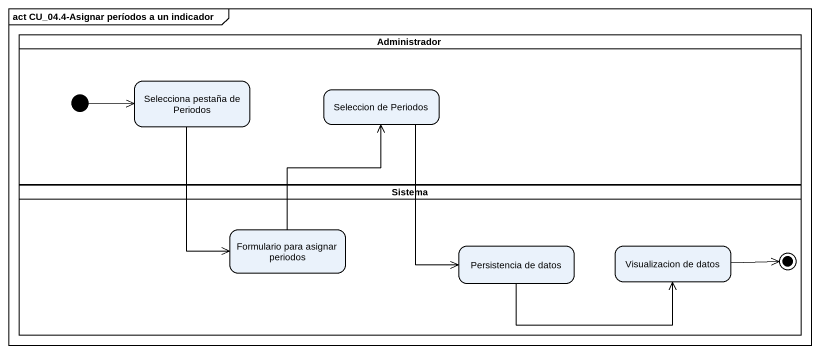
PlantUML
@startuml
mainframe act CU_04.4-Asignar períodos a un indicador
hide empty description
state Administrador <<partition>> {
  state "Selecciona pestaña de Periodos" as Selecciona_pestaña_de
  state "Seleccion de Periodos" as Seleccion_de_Periodos
  [*] -right-> Selecciona_pestaña_de
}
state Sistema <<partition>> {
  state "Formulario para asignar periodos" as Formulario_para_asignar
  state "Persistencia de datos" as Persistencia_de_datos
  state "Visualizacion de datos" as Visualizacion_de_datos
  Visualizacion_de_datos -right-> [*]
}
Selecciona_pestaña_de --> Formulario_para_asignar
Seleccion_de_Periodos --> Persistencia_de_datos
Formulario_para_asignar -up-> Seleccion_de_Periodos
Persistencia_de_datos -right-> Visualizacion_de_datos
@enduml
